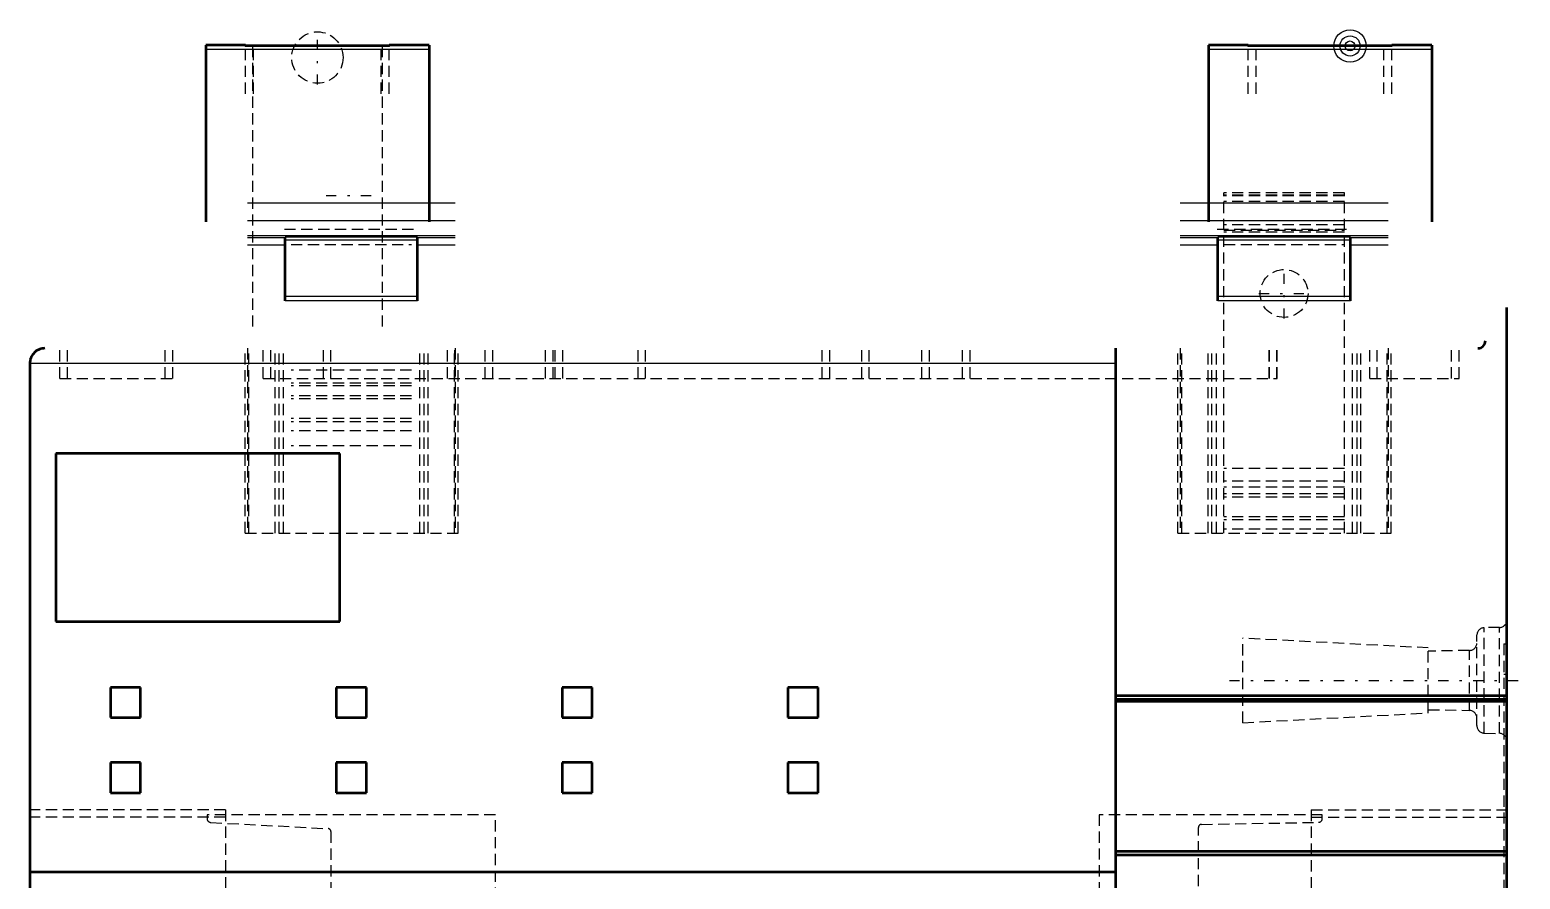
# Model space of a CAD drawing. Extents: x -891 to 6596, y -1 to 298.
# Drawn here: x 1409.5 to 1475.9, y 134 to 171.9 of the extents above; entities that cross this region are included whole.
import ezdxf

# ---------------------------------------------------------------- set-up
doc = ezdxf.new("R2010")
doc.units = 0
doc.header["$MEASUREMENT"] = 0
doc.linetypes.add('Center', pattern=[1.5, 0.45, -0.5, 0.05, -0.5])
doc.linetypes.add('DASHED', pattern=[0.75, 0.5, -0.25])
for name, color, linetype, lineweight in [('AM_0', 7, 'Continuous', 50), ('AM_4', 3, 'Continuous', 25), ('AM_7', 7, 'Center', 25), ('AM_9', 6, 'DASHED', 25)]:
    doc.layers.add(name, color=color, linetype=linetype, lineweight=lineweight)
doc.layers.add('SYMS', color=7, linetype='Continuous')

# ---------------------------------------------------------------- blocks, each defined once
blk = doc.blocks.new('WDDOT')
for radius in [0.72, 0.449, 0.223]:
    blk.add_circle((0, 0), radius)

msp = doc.modelspace()

# ---------------------------------------------------------------- linework, layer by layer
at = {"layer": 'AM_0'}
for p, q in [((1419.083, 171.183), (1417.31, 171.183)), ((1417.31, 171.183), (1417.31, 163.325)), ((1419.083, 171.16), (1419.083, 171.183)), ((1425.124, 171.151), (1419.443, 171.151)), ((1427.257, 171.183), (1425.484, 171.183)), ((1425.484, 171.183), (1425.484, 171.16)), ((1427.257, 171.183), (1427.257, 163.325)), ((1461.966, 171.183), (1461.966, 163.325)), ((1463.74, 171.183), (1461.966, 171.183)), ((1463.74, 171.16), (1463.74, 171.183)), ((1469.78, 171.151), (1464.1, 171.151)), ((1471.914, 171.183), (1470.141, 171.183)), ((1470.141, 171.183), (1470.141, 171.16)), ((1471.914, 171.183), (1471.914, 163.325)), ((1420.843, 159.794), (1420.843, 162.642)), ((1426.745, 159.794), (1426.745, 162.642)), ((1462.388, 159.794), (1462.388, 162.642)), ((1468.29, 159.794), (1468.29, 162.642)), ((1475.264, 115.597), (1475.264, 159.497)), ((1457.828, 157.686), (1457.828, 75.206)), ((1409.476, 157.015), (1409.476, 75.876)), ((1410.636, 152.998), (1410.636, 145.514)), ((1423.284, 152.998), (1410.636, 152.998)), ((1423.284, 145.514), (1423.284, 152.998)), ((1410.636, 145.514), (1423.284, 145.514)), ((1413.064, 142.583), (1413.064, 141.242)), ((1414.405, 142.583), (1413.064, 142.583)), ((1414.405, 141.242), (1414.405, 142.583)), ((1423.123, 142.583), (1423.123, 141.242)), ((1424.464, 142.583), (1423.123, 142.583)), ((1424.464, 141.242), (1424.464, 142.583)), ((1433.183, 142.583), (1433.183, 141.242)), ((1434.524, 142.583), (1433.183, 142.583)), ((1434.524, 141.242), (1434.524, 142.583)), ((1443.242, 142.583), (1443.242, 141.242)), ((1444.583, 142.583), (1443.242, 142.583)), ((1444.583, 141.242), (1444.583, 142.583)), ((1457.828, 142.217), (1475.264, 142.217)), ((1475.264, 142.047), (1457.828, 142.047)), ((1457.828, 141.973), (1475.264, 141.973)), ((1413.064, 141.242), (1414.405, 141.242)), ((1423.123, 141.242), (1424.464, 141.242)), ((1433.183, 141.242), (1434.524, 141.242)), ((1443.242, 141.242), (1444.583, 141.242)), ((1413.064, 139.23), (1413.064, 137.889)), ((1414.405, 139.23), (1413.064, 139.23)), ((1414.405, 137.889), (1414.405, 139.23)), ((1423.123, 139.23), (1423.123, 137.889)), ((1424.464, 139.23), (1423.123, 139.23)), ((1424.464, 137.889), (1424.464, 139.23)), ((1433.183, 139.23), (1433.183, 137.889)), ((1434.524, 139.23), (1433.183, 139.23)), ((1434.524, 137.889), (1434.524, 139.23)), ((1443.242, 139.23), (1443.242, 137.889)), ((1444.583, 139.23), (1443.242, 139.23)), ((1444.583, 137.889), (1444.583, 139.23)), ((1413.064, 137.889), (1414.405, 137.889)), ((1423.123, 137.889), (1424.464, 137.889)), ((1433.183, 137.889), (1434.524, 137.889)), ((1443.242, 137.889), (1444.583, 137.889)), ((1475.264, 135.28), (1457.828, 135.28)), ((1457.828, 135.126), (1475.264, 135.126)), ((1457.828, 134.355), (1409.476, 134.355))]:
    msp.add_line(p, q, dxfattribs=at)
for points in [[(1419.443, 171.151), (1419.412, 171.151), (1419.381, 171.151), (1419.35, 171.151), (1419.32, 171.151), (1419.291, 171.152), (1419.263, 171.152), (1419.237, 171.153), (1419.212, 171.153), (1419.189, 171.154), (1419.167, 171.154), (1419.148, 171.155), (1419.131, 171.156), (1419.117, 171.156), (1419.105, 171.157), (1419.095, 171.158), (1419.088, 171.159), (1419.084, 171.159), (1419.083, 171.16)], [(1425.484, 171.16), (1425.483, 171.159), (1425.479, 171.159), (1425.472, 171.158), (1425.462, 171.157), (1425.45, 171.156), (1425.436, 171.156), (1425.419, 171.155), (1425.4, 171.154), (1425.379, 171.154), (1425.355, 171.153), (1425.33, 171.153), (1425.304, 171.152), (1425.276, 171.152), (1425.247, 171.151), (1425.217, 171.151), (1425.186, 171.151), (1425.155, 171.151), (1425.124, 171.151)], [(1464.1, 171.151), (1464.069, 171.151), (1464.037, 171.151), (1464.007, 171.151), (1463.977, 171.151), (1463.948, 171.152), (1463.92, 171.152), (1463.893, 171.153), (1463.868, 171.153), (1463.845, 171.154), (1463.824, 171.154), (1463.805, 171.155), (1463.788, 171.156), (1463.773, 171.156), (1463.761, 171.157), (1463.752, 171.158), (1463.745, 171.159), (1463.741, 171.159), (1463.74, 171.16)], [(1470.141, 171.16), (1470.139, 171.159), (1470.135, 171.159), (1470.128, 171.158), (1470.119, 171.157), (1470.107, 171.156), (1470.092, 171.156), (1470.075, 171.155), (1470.056, 171.154), (1470.035, 171.154), (1470.012, 171.153), (1469.987, 171.153), (1469.96, 171.152), (1469.933, 171.152), (1469.904, 171.151), (1469.874, 171.151), (1469.843, 171.151), (1469.812, 171.151), (1469.78, 171.151)], [(1410.146, 157.686), (1410.088, 157.683), (1410.03, 157.676), (1409.973, 157.663), (1409.917, 157.646), (1409.863, 157.623), (1409.811, 157.596), (1409.762, 157.565), (1409.715, 157.529), (1409.672, 157.49), (1409.633, 157.446), (1409.597, 157.4), (1409.566, 157.351), (1409.539, 157.299), (1409.516, 157.245), (1409.499, 157.189), (1409.486, 157.132), (1409.478, 157.074), (1409.476, 157.015)]]:
    msp.add_lwpolyline(points, dxfattribs=at)
msp.add_arc((1473.97, 158.021), 0.335, 270, 360, dxfattribs=at)
at = {"layer": 'AM_4'}
for p, q in [((1427.257, 170.999), (1417.31, 170.999)), ((1471.914, 170.999), (1461.966, 170.999)), ((1428.421, 164.155), (1419.166, 164.155)), ((1469.966, 164.155), (1460.712, 164.155)), ((1428.421, 163.368), (1419.166, 163.368)), ((1469.966, 163.368), (1460.712, 163.368)), ((1428.421, 162.698), (1419.166, 162.698)), ((1426.745, 162.642), (1420.843, 162.642)), ((1469.966, 162.698), (1460.712, 162.698)), ((1468.29, 162.642), (1462.388, 162.642)), ((1420.843, 162.609), (1419.166, 162.609)), ((1420.843, 162.274), (1419.166, 162.274)), ((1426.745, 162.508), (1420.843, 162.508)), ((1428.421, 162.609), (1426.745, 162.609)), ((1428.421, 162.274), (1426.745, 162.274)), ((1462.388, 162.609), (1460.712, 162.609)), ((1462.388, 162.274), (1460.712, 162.274)), ((1468.29, 162.508), (1462.388, 162.508)), ((1469.966, 162.609), (1468.29, 162.609)), ((1469.966, 162.274), (1468.29, 162.274)), ((1426.745, 159.996), (1420.843, 159.996)), ((1468.29, 159.996), (1462.388, 159.996)), ((1426.745, 159.794), (1420.843, 159.794)), ((1468.29, 159.794), (1462.388, 159.794)), ((1457.828, 157.015), (1409.476, 157.015))]:
    msp.add_line(p, q, dxfattribs=at)
at = {"layer": 'AM_7'}
for p, q in [((1422.284, 169.431), (1422.284, 171.838)), ((1422.674, 164.486), (1424.913, 164.486)), ((1465.339, 159.008), (1465.339, 161.247)), ((1464.22, 160.127), (1466.459, 160.127)), ((1462.906, 142.892), (1475.853, 142.892))]:
    msp.add_line(p, q, dxfattribs=at)
at = {"layer": 'AM_9'}
for p, q in [((1419.083, 169.02), (1419.083, 171.16)), ((1419.4, 171.151), (1419.4, 158.647)), ((1419.443, 169.02), (1419.443, 171.151)), ((1425.124, 169.02), (1425.124, 171.151)), ((1425.167, 171.151), (1425.167, 158.647)), ((1425.484, 169.02), (1425.484, 171.16)), ((1463.74, 169.02), (1463.74, 171.16)), ((1464.1, 169.02), (1464.1, 171.151)), ((1469.78, 169.02), (1469.78, 171.151)), ((1470.141, 169.02), (1470.141, 171.16)), ((1468.022, 164.614), (1462.657, 164.614)), ((1462.657, 149.457), (1462.657, 164.614)), ((1468.022, 164.505), (1462.657, 164.505)), ((1468.022, 164.473), (1462.657, 164.473)), ((1468.022, 164.223), (1462.657, 164.223)), ((1468.022, 149.457), (1468.022, 164.614)), ((1420.816, 162.984), (1426.771, 162.984)), ((1462.362, 162.984), (1468.317, 162.984)), ((1468.022, 163.177), (1462.657, 163.177)), ((1462.657, 162.946), (1468.022, 162.946)), ((1468.022, 162.86), (1462.657, 162.86)), ((1421.111, 162.306), (1426.476, 162.306)), ((1462.657, 162.306), (1468.022, 162.306)), ((1410.817, 156.345), (1410.817, 157.686)), ((1411.152, 156.345), (1411.152, 157.686)), ((1415.511, 156.345), (1415.511, 157.686)), ((1415.847, 156.345), (1415.847, 157.686)), ((1419.066, 149.457), (1419.066, 157.686)), ((1419.166, 157.686), (1419.166, 149.457)), ((1419.233, 149.457), (1419.233, 157.686)), ((1419.871, 156.345), (1419.871, 157.686)), ((1420.206, 156.345), (1420.206, 157.686)), ((1420.407, 149.457), (1420.407, 157.686)), ((1420.575, 149.457), (1420.575, 157.686)), ((1420.776, 149.457), (1420.776, 157.686)), ((1422.553, 156.345), (1422.553, 157.686)), ((1422.888, 156.345), (1422.888, 157.686)), ((1426.845, 149.457), (1426.845, 157.686)), ((1427.046, 149.457), (1427.046, 157.686)), ((1427.214, 149.457), (1427.214, 157.686)), ((1428.072, 156.345), (1428.072, 157.686)), ((1428.388, 149.457), (1428.388, 157.686)), ((1428.408, 156.345), (1428.408, 157.686)), ((1428.421, 157.686), (1428.421, 149.457)), ((1428.555, 149.457), (1428.555, 157.686)), ((1429.762, 156.345), (1429.762, 157.686)), ((1430.098, 156.345), (1430.098, 157.686)), ((1432.445, 156.345), (1432.445, 157.686)), ((1432.78, 156.345), (1432.78, 157.686)), ((1432.874, 156.345), (1432.874, 157.686)), ((1433.209, 156.345), (1433.209, 157.686)), ((1436.563, 156.345), (1436.563, 157.686)), ((1436.898, 156.345), (1436.898, 157.686)), ((1444.764, 156.345), (1444.764, 157.686)), ((1445.1, 156.345), (1445.1, 157.686)), ((1446.528, 156.345), (1446.528, 157.686)), ((1446.863, 156.345), (1446.863, 157.686)), ((1449.211, 156.345), (1449.211, 157.686)), ((1449.546, 156.345), (1449.546, 157.686)), ((1451.015, 156.345), (1451.015, 157.686)), ((1451.35, 156.345), (1451.35, 157.686)), ((1460.611, 149.457), (1460.611, 157.686)), ((1460.712, 157.686), (1460.712, 149.457)), ((1460.779, 149.457), (1460.779, 157.686)), ((1461.952, 149.457), (1461.952, 157.686)), ((1462.12, 149.457), (1462.12, 157.686)), ((1462.321, 149.457), (1462.321, 157.686)), ((1464.675, 156.345), (1464.675, 157.686)), ((1464.689, 156.345), (1464.689, 157.686)), ((1465.011, 156.345), (1465.011, 157.686)), ((1465.024, 156.345), (1465.024, 157.686)), ((1468.391, 149.457), (1468.391, 157.686)), ((1468.592, 149.457), (1468.592, 157.686)), ((1468.759, 149.457), (1468.759, 157.686)), ((1469.155, 156.345), (1469.155, 157.686)), ((1469.49, 156.345), (1469.49, 157.686)), ((1469.933, 149.457), (1469.933, 157.686)), ((1469.966, 157.686), (1469.966, 149.457)), ((1470.101, 149.457), (1470.101, 157.686)), ((1472.797, 156.345), (1472.797, 157.686)), ((1473.132, 156.345), (1473.132, 157.686)), ((1426.476, 156.711), (1421.111, 156.711)), ((1410.817, 156.345), (1415.847, 156.345)), ((1419.871, 156.345), (1465.024, 156.345)), ((1426.476, 156.133), (1421.111, 156.133)), ((1426.476, 156.018), (1421.111, 156.018)), ((1469.155, 156.345), (1473.132, 156.345)), ((1426.476, 155.569), (1421.111, 155.569)), ((1426.476, 155.428), (1421.111, 155.428)), ((1426.476, 154.553), (1421.111, 154.553)), ((1426.476, 154.412), (1421.111, 154.412)), ((1426.476, 154.002), (1421.111, 154.002)), ((1426.476, 153.334), (1421.111, 153.334)), ((1468.022, 152.338), (1462.657, 152.338)), ((1468.022, 151.761), (1462.657, 151.761)), ((1468.022, 151.505), (1462.657, 151.505)), ((1468.022, 151.196), (1462.657, 151.196)), ((1468.022, 151.055), (1462.657, 151.055)), ((1468.022, 150.181), (1462.657, 150.181)), ((1468.022, 150.04), (1462.657, 150.04)), ((1419.066, 149.457), (1428.555, 149.457)), ((1460.611, 149.457), (1470.101, 149.457)), ((1468.022, 149.629), (1462.657, 149.629)), ((1463.495, 141.01), (1463.495, 144.774)), ((1471.757, 144.341), (1463.495, 144.774)), ((1473.923, 140.878), (1473.923, 144.906)), ((1474.935, 145.254), (1474.253, 145.242)), ((1474.253, 140.542), (1474.253, 145.242)), ((1474.935, 140.53), (1474.935, 145.254)), ((1471.757, 141.443), (1471.757, 144.341)), ((1473.594, 144.227), (1471.757, 144.195)), ((1473.594, 141.556), (1473.594, 144.227)), ((1475.13, 144.515), (1475.13, 123.222)), ((1475.13, 144.515), (1475.264, 144.515)), ((1475.13, 143.174), (1475.264, 143.174)), ((1463.495, 141.01), (1471.757, 141.443)), ((1471.757, 141.589), (1473.594, 141.556)), ((1474.253, 140.542), (1474.935, 140.53)), ((1418.194, 137.131), (1409.476, 137.131)), ((1418.194, 136.796), (1409.476, 136.796)), ((1417.376, 136.91), (1417.376, 136.734)), ((1430.215, 136.91), (1417.376, 136.91)), ((1418.194, 137.131), (1418.194, 132.142)), ((1430.215, 132.417), (1430.215, 136.91)), ((1467.036, 136.91), (1457.097, 136.91)), ((1457.097, 136.91), (1457.097, 132.417)), ((1466.546, 137.131), (1466.546, 132.142)), ((1466.546, 137.131), (1475.264, 137.131)), ((1466.546, 136.796), (1475.264, 136.796)), ((1467.036, 136.739), (1467.036, 136.91)), ((1417.535, 136.566), (1422.761, 136.292)), ((1422.888, 136.158), (1422.888, 133.168)), ((1461.523, 132.98), (1461.523, 136.347)), ((1461.655, 136.481), (1466.871, 136.572))]:
    msp.add_line(p, q, dxfattribs=at)
for centre, radius in [((1422.284, 170.635), 1.146), ((1465.339, 160.127), 1.066)]:
    msp.add_circle(centre, radius, dxfattribs=at)
for centre, radius, start, end in [((1474.929, 145.589), 0.335, 271, 360), ((1474.259, 144.906), 0.335, 91, 180), ((1473.588, 144.563), 0.335, 271, 360), ((1473.588, 141.221), 0.335, 0, 89), ((1474.259, 140.878), 0.335, 180, 269), ((1474.929, 140.195), 0.335, 0, 89), ((1466.868, 136.739), 0.168, 271, 0), ((1417.543, 136.734), 0.168, 180, 267), ((1422.754, 136.158), 0.134, 0, 87), ((1461.657, 136.347), 0.134, 91, 180)]:
    msp.add_arc(centre, radius, start, end, dxfattribs=at)

# ---------------------------------------------------------------- block references
at = {"layer": 'SYMS', "color": 146, "lineweight": 18, "true_color": 0x105689}
msp.add_blockref('WDDOT', (1468.275, 171.151), dxfattribs=at)

doc.saveas('drawing.dxf')
